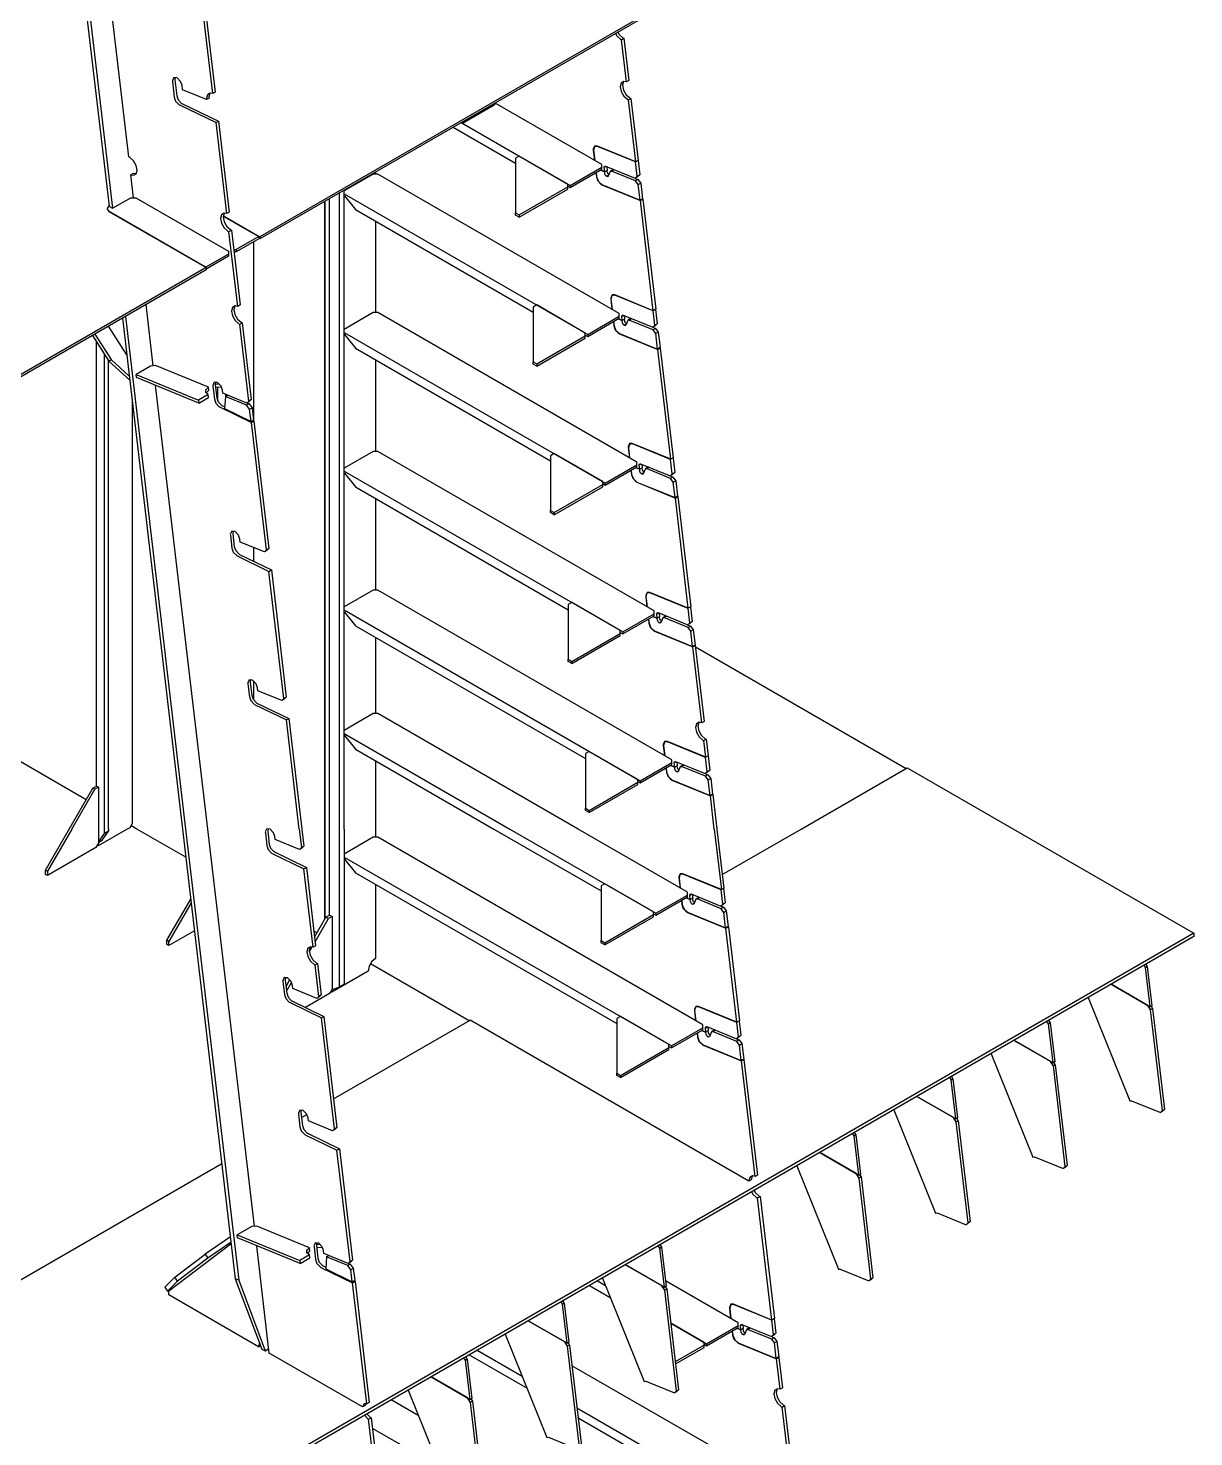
# Model space of a CAD drawing. Header units: millimetres. Extents: x -438477 to 631584, y 118817 to 676146.
# Drawn here: x 359579 to 361276, y 341356 to 343407 of the extents above; entities that cross this region are included whole.
import ezdxf

# ---------------------------------------------------------------- set-up
doc = ezdxf.new("R2010")
doc.units = ezdxf.units.MM
doc.linetypes.add('AVEVASOLID', pattern=[7.5, 7.5])
doc.layers.add('20_1', color=1, linetype='CONTINUOUS')

msp = doc.modelspace()

# ---------------------------------------------------------------- linework, layer by layer
at = {"layer": '20_1', "color": 1, "linetype": 'AVEVASOLID'}
for p, q in [((359636.324, 343664.676), (359697.133, 343147.41)), ((359640.987, 343664.676), (359702.129, 343144.575)), ((360197.839, 343262.421), (360288.605, 343210.016)), ((360211.34, 343268.097), (360211.34, 343270.215)), ((360084.769, 343197.138), (360084.769, 343194.205)), ((360412.186, 343200.126), (360418.321, 343197.614)), ((360419.701, 343205.713), (360462.734, 343188.105)), ((360426.764, 343198.52), (360427.927, 343198.649)), ((360364.62, 343176.746), (360368.155, 343174.705)), ((360467.149, 343178.873), (360463.193, 343184.205)), ((360017.946, 342240.641), (360017.946, 343158.561)), ((360032.089, 342240.641), (360032.089, 343166.724)), ((360039.037, 342240.641), (360039.037, 343170.737)), ((359696.715, 343140.302), (359693.977, 343144.117)), ((360084.769, 343125.62), (360084.769, 342992.53)), ((359907.285, 343095.557), (359907.285, 342834.842)), ((360445.187, 342988.917), (360488.22, 342971.308)), ((359716.296, 342984.403), (359803.732, 342240.641)), ((359720.662, 342986.924), (359808.395, 342240.641)), ((360437.673, 342983.326), (360443.808, 342980.817)), ((360452.251, 342981.724), (360453.413, 342981.852)), ((359672.893, 342959.342), (359696.663, 342921.882)), ((359676.402, 342961.368), (359699.901, 342924.335)), ((359678.536, 342303.275), (359678.536, 342950.449)), ((360390.106, 342959.946), (360393.642, 342957.905)), ((360492.636, 342962.073), (360488.68, 342967.408)), ((359690.202, 342240.641), (359690.202, 342932.062)), ((359696.097, 342240.641), (359696.097, 342922.773)), ((360084.769, 342923.945), (360084.769, 342790.449)), ((359855.312, 342863.944), (359855.312, 342884.296)), ((359866.979, 342870.698), (359866.979, 342873.398)), ((359901.515, 342851.841), (359897.157, 342857.749)), ((360463.107, 342766.968), (360469.243, 342764.457)), ((360470.622, 342772.556), (360513.655, 342754.947)), ((360477.687, 342765.363), (360478.848, 342765.491)), ((360415.541, 342743.589), (360419.077, 342741.547)), ((360518.071, 342745.713), (360514.114, 342751.047)), ((360084.769, 342721.863), (360084.769, 342588.364)), ((359907.285, 342650.538), (359907.285, 342630.457)), ((360488.594, 342550.168), (360494.73, 342547.66)), ((360496.109, 342555.759), (360539.142, 342538.151)), ((360503.172, 342548.566), (360504.335, 342548.694)), ((360084.769, 342519.779), (360084.769, 342408.735)), ((360441.028, 342526.789), (360444.563, 342524.747)), ((360543.558, 342528.916), (360539.601, 342534.247)), ((359907.285, 342455.967), (359907.285, 342428.977)), ((360039.037, 342380.027), (360280.455, 342240.641)), ((360084.769, 342340.149), (360084.769, 342240.641)), ((360514.081, 342333.372), (360520.216, 342330.86)), ((360521.596, 342338.959), (360564.629, 342321.351)), ((360528.661, 342331.766), (360529.822, 342331.898)), ((360569.045, 342312.119), (360565.088, 342317.45)), ((359638.838, 342240.641), (359673.232, 342300.214)), ((359642.61, 342240.641), (359676.061, 342298.581)), ((360466.515, 342309.992), (360470.05, 342307.95)), ((359604.289, 342180.802), (359638.838, 342240.641)), ((359681.365, 342221.567), (359690.202, 342234.141)), ((359803.732, 342240.641), (359880.689, 341586.033)), ((360017.946, 342115.482), (360017.946, 342240.641)), ((360084.769, 342240.641), (360084.769, 342228.699)), ((360257.121, 342240.641), (360413.156, 342150.556)), ((359681.011, 342216.114), (359681.011, 342219.379)), ((360536.736, 342140.662), (360542.873, 342138.154)), ((360544.251, 342146.253), (360587.285, 342128.641)), ((360551.314, 342139.06), (360552.477, 342139.188)), ((359995.949, 342083.503), (360012.644, 342112.418)), ((359996.747, 342076.722), (360016.179, 342110.38)), ((360489.169, 342117.283), (360492.705, 342115.241)), ((360591.699, 342119.41), (360587.743, 342124.741)), ((359988.628, 342062.656), (359992.336, 342069.08)), ((361205.573, 342038.953), (361203.423, 342042.341)), ((359954.445, 342011.619), (359959.746, 342020.798)), ((359955.243, 342004.835), (359962.349, 342017.142)), ((361155.565, 342014.71), (361212.283, 341981.965)), ((361208.749, 341984.009), (361155.568, 342014.713)), ((361230.028, 341830.851), (361212.795, 341977.634)), ((360559.442, 341947.516), (360565.578, 341945.005)), ((360566.957, 341953.104), (360609.99, 341935.496)), ((360574.022, 341945.911), (360575.183, 341946.039)), ((361064.151, 341957.303), (361062.001, 341960.691)), ((360511.876, 341924.137), (360515.411, 341922.095)), ((360614.406, 341926.264), (360610.449, 341931.595)), ((361014.143, 341933.06), (361070.862, 341900.315)), ((361067.314, 341902.369), (361014.147, 341933.063)), ((361088.622, 341749.195), (361071.359, 341895.991)), ((360922.73, 341875.654), (360920.58, 341879.044)), ((360872.722, 341851.41), (360929.44, 341818.665)), ((360925.906, 341820.71), (360872.725, 341851.413)), ((360947.182, 341667.551), (360929.952, 341814.335)), ((360781.308, 341794.004), (360779.158, 341797.394)), ((360731.3, 341769.764), (360788.019, 341737.015)), ((360784.486, 341739.06), (360731.303, 341769.764)), ((360805.771, 341585.898), (360788.53, 341732.685)), ((359873.511, 341647.092), (359836.955, 341621.723)), ((359874.434, 341639.237), (359840.7, 341615.824)), ((360498.465, 341630.707), (360496.315, 341634.095)), ((360048.772, 341599.231), (360044.414, 341605.14)), ((360448.457, 341606.464), (360505.176, 341573.716)), ((360501.643, 341575.76), (360448.46, 341606.464)), ((360396.069, 341576.218), (360426.329, 341558.747)), ((360407.738, 341582.953), (360419.26, 341576.301)), ((360522.92, 341422.602), (360505.687, 341569.385)), ((360357.045, 341549.058), (360354.894, 341552.445)), ((360307.036, 341524.814), (360363.754, 341492.066)), ((360360.222, 341494.111), (360307.04, 341524.814)), ((360610.416, 341513.92), (360616.551, 341511.411)), ((360617.931, 341519.51), (360660.964, 341501.902)), ((360624.996, 341512.317), (360626.157, 341512.446)), ((360665.379, 341492.667), (360661.423, 341497.999)), ((360221.06, 341475.174), (360305.266, 341426.56)), ((360232.729, 341481.913), (360298.195, 341444.114)), ((360381.506, 341340.949), (360364.266, 341487.736)), ((360562.85, 341489.316), (360520.947, 341465.125)), ((360562.85, 341490.54), (360566.385, 341488.498)), ((360215.624, 341467.408), (360213.474, 341470.795)), ((360165.614, 341443.165), (360222.333, 341410.416)), ((360218.8, 341412.461), (360165.619, 341443.165)), ((360146.916, 341386.936), (360107.57, 341409.65)), ((360240.079, 341259.302), (360222.844, 341406.086)), ((360379.506, 341383.698), (360512.322, 341307.017)), ((360080.016, 341368.406), (360176.909, 341312.464))]:
    msp.add_line(p, q, dxfattribs=at)
at = {"layer": '20_1', "color": 6, "linetype": 'AVEVASOLID'}
for p, q in [((360888.908, 343664.676), (359916.119, 343103.037)), ((360894.565, 343664.676), (359916.119, 343099.769)), ((359732.425, 343159.846), (359728.516, 343193.11)), ((360010.872, 342240.641), (360010.872, 343154.474)), ((360010.872, 343154.474), (360010.872, 342240.641)), ((360472.916, 343158.133), (360473.735, 343157.801)), ((359761.205, 342915.046), (359750.714, 343004.273)), ((359722.54, 342931.287), (359696.201, 342972.8)), ((360498.402, 342941.337), (360499.222, 342941.001)), ((359840.488, 342240.641), (359764.528, 342886.777)), ((359906.014, 342835.462), (359907.642, 342834.669)), ((360523.839, 342724.976), (360524.657, 342724.643)), ((360549.324, 342508.179), (360550.144, 342507.844)), ((360550.337, 342506.205), (360857.279, 342328.992)), ((359663.509, 342283.375), (359552.316, 342347.571)), ((360574.812, 342291.382), (360575.63, 342291.047)), ((359737.521, 342240.641), (359728.74, 342245.713)), ((359808.554, 342199.631), (359737.521, 342240.641)), ((359908.461, 341662.436), (359840.488, 342240.641)), ((359928.865, 342240.9), (359928.748, 342240.641)), ((359973.7, 342240.641), (359976.846, 342213.877)), ((359977.477, 342240.641), (359980.382, 342215.919)), ((360010.872, 342109.351), (360010.872, 342240.641)), ((360010.872, 342240.641), (360010.872, 342109.351)), ((360577.78, 342240.641), (360588.127, 342152.64)), ((360589.354, 342174.308), (360704.251, 342240.641)), ((359999.385, 342089.457), (359994.948, 342092.017)), ((360597.467, 342098.673), (360598.287, 342098.337)), ((360220.886, 341961.573), (360077.524, 342044.343)), ((360023.67, 341847.709), (360222.301, 341962.388)), ((360620.174, 341905.524), (360620.992, 341905.192)), ((359976.889, 341820.701), (359984.729, 341825.226)), ((359233.673, 341391.605), (359860.97, 341753.773)), ((360053.27, 341582.853), (360054.9, 341582.059)), ((360671.147, 341471.93), (360671.965, 341471.595))]:
    msp.add_line(p, q, dxfattribs=at)
for points in [[(359735.826, 343194.486), (359732.051, 343195.151), (359728.516, 343193.11), (359732.289, 343192.444), (359736.173, 343194.684), (359737.593, 343199.988), (359736.173, 343206.931), (359732.289, 343213.657), (359726.987, 343218.36), (359725.458, 343219.114), (359673.077, 343664.676)], [(359847.827, 343311.35), (359826.65, 343491.495), (359830.185, 343493.537), (359851.363, 343313.392), (359847.827, 343311.35), (359844.054, 343312.018), (359840.17, 343309.775), (359838.75, 343304.471), (359838.86, 343302.643)], [(360437.438, 343400.751), (360439.378, 343397.391), (360444.682, 343392.689), (360446.211, 343391.932)], [(360433.902, 343398.713), (360435.843, 343395.35), (360441.147, 343390.647), (360442.674, 343389.893)], [(360449.916, 343328.303), (360442.674, 343389.893), (360446.211, 343391.932), (360453.452, 343330.341), (360449.916, 343328.303), (360446.141, 343328.968), (360442.259, 343326.725), (360440.837, 343321.424), (360442.259, 343314.478), (360446.141, 343307.755), (360451.444, 343303.052), (360452.973, 343302.295)], [(359843.706, 343311.817), (359842.285, 343306.513), (359842.397, 343304.685), (359838.86, 343302.643), (359803.874, 343316.959), (359803.11, 343323.459), (359801.112, 343329.212), (359796.112, 343334.488), (359791.112, 343334.983), (359789.041, 343330.405), (359789.116, 343329.188), (359791.823, 343306.156), (359793.82, 343300.406), (359798.821, 343295.127), (359799.426, 343294.806), (359852.77, 343269.312)], [(359793.613, 343334.736), (359792.577, 343332.447), (359792.651, 343331.229), (359795.358, 343308.198), (359797.356, 343302.448), (359802.356, 343297.169), (359802.962, 343296.848), (359856.305, 343271.351)], [(360445.793, 343328.766), (360444.373, 343323.465), (360445.793, 343316.52), (360449.677, 343309.797), (360454.979, 343305.094), (360456.508, 343304.337)], [(360463.576, 343212.101), (360452.973, 343302.295), (360456.508, 343304.337), (360467.111, 343214.142), (360463.576, 343212.101), (360407.597, 343235.007), (360403.618, 343234.998), (360401.546, 343230.42), (360401.619, 343229.203), (360403.362, 343214.39)], [(359868.372, 343136.603), (359852.77, 343269.312), (359856.305, 343271.351), (359871.907, 343138.645), (359868.372, 343136.603), (359864.597, 343137.269), (359860.713, 343135.029), (359859.293, 343129.725), (359860.713, 343122.782), (359864.597, 343116.056), (359869.899, 343111.353), (359871.428, 343110.599)], [(360405.492, 343196.259), (360406.206, 343190.195), (360408.203, 343184.446), (360413.204, 343179.166), (360414.221, 343178.663), (360470.2, 343155.759)], [(360489.063, 342995.304), (360470.2, 343155.759), (360473.735, 343157.801), (360492.598, 342997.346), (360489.063, 342995.304), (360433.084, 343018.207), (360429.103, 343018.201), (360427.033, 343013.624), (360427.107, 343012.403), (360428.848, 342997.593)], [(359693.849, 343143.94), (359696.779, 343139.856), (359838.338, 343058.127), (359067.592, 342613.138)], [(359697.043, 343148.176), (359696.779, 343148.023), (359693.993, 343144.138)], [(359864.25, 343137.07), (359862.828, 343131.766), (359864.25, 343124.82), (359868.132, 343118.097), (359873.436, 343113.395), (359874.963, 343112.641)], [(359863.301, 343133.53), (359916.119, 343103.037), (359916.119, 343099.769), (359914.996, 343100.419)], [(359884.233, 343001.682), (359871.428, 343110.599), (359874.963, 343112.641), (359887.769, 343003.721), (359884.233, 343001.682), (359880.458, 343002.347), (359876.576, 343000.104), (359875.154, 342994.803), (359876.576, 342987.858), (359880.458, 342981.135), (359885.761, 342976.432), (359887.29, 342975.675)], [(359838.338, 343058.127), (359838.338, 343054.862), (359067.592, 342609.873)], [(359880.112, 343002.146), (359878.69, 342996.845), (359880.112, 342989.899), (359883.994, 342983.176), (359889.296, 342978.473), (359890.825, 342977.717)], [(359897.449, 342860.929), (359900.438, 342863.831), (359887.29, 342975.675), (359890.825, 342977.717), (359903.973, 342865.873), (359900.438, 342863.831)], [(360430.978, 342979.462), (360431.693, 342973.398), (360433.69, 342967.649), (360438.689, 342962.369), (360439.708, 342961.866), (360495.686, 342938.959)], [(360514.497, 342778.943), (360495.686, 342938.959), (360499.222, 342941.001), (360518.034, 342780.985), (360514.497, 342778.943), (360458.521, 342801.85), (360454.54, 342801.841), (360452.467, 342797.263), (360452.542, 342796.045), (360454.283, 342781.232)], [(359903.973, 342865.873), (359900.984, 342862.971), (359897.449, 342860.929), (359862.462, 342875.245), (359861.954, 342879.578), (359859.956, 342885.331), (359854.956, 342890.607), (359849.956, 342891.102), (359847.885, 342886.524), (359847.958, 342885.306), (359850.165, 342866.544), (359852.162, 342860.795), (359857.161, 342855.515), (359857.713, 342855.222), (359904.106, 342832.627)], [(359852.455, 342890.854), (359851.421, 342888.566), (359851.494, 342887.348), (359853.7, 342868.586), (359855.698, 342862.836), (359860.696, 342857.557), (359861.249, 342857.264), (359865.274, 342855.304)], [(359922.936, 342644.132), (359925.925, 342647.034), (359904.106, 342832.627), (359907.642, 342834.669), (359929.46, 342649.076), (359925.925, 342647.034)], [(360456.415, 342763.102), (360457.127, 342757.038), (360459.125, 342751.288), (360464.125, 342746.009), (360465.144, 342745.505), (360521.121, 342722.602)], [(360539.986, 342562.147), (360521.121, 342722.602), (360524.657, 342724.643), (360543.52, 342564.188), (360539.986, 342562.147), (360484.007, 342585.05), (360480.026, 342585.044), (360477.954, 342580.466), (360478.029, 342579.246), (360479.77, 342564.435)], [(359929.46, 342649.076), (359926.471, 342646.174), (359922.936, 342644.132), (359887.95, 342658.448), (359887.441, 342662.781), (359885.443, 342668.531), (359880.443, 342673.81), (359875.443, 342674.305), (359873.372, 342669.727), (359873.445, 342668.509), (359875.652, 342649.747), (359877.649, 342643.998), (359882.648, 342638.718), (359883.2, 342638.425), (359929.593, 342615.83)], [(359877.944, 342674.058), (359876.907, 342671.769), (359876.981, 342670.548), (359879.187, 342651.789), (359881.184, 342646.039), (359886.183, 342640.76), (359886.736, 342640.467), (359933.128, 342617.872)], [(359948.37, 342427.772), (359951.36, 342430.674), (359929.593, 342615.83), (359933.128, 342617.872), (359954.895, 342432.715), (359951.36, 342430.674)], [(360481.902, 342546.305), (360482.614, 342540.241), (360484.612, 342534.492), (360489.612, 342529.212), (360490.63, 342528.708), (360546.608, 342505.802)], [(360559.586, 342395.414), (360546.608, 342505.802), (360550.144, 342507.844), (360563.121, 342397.455), (360559.586, 342395.414), (360555.811, 342396.079), (360551.929, 342393.839), (360550.508, 342388.535), (360551.929, 342381.592), (360555.811, 342374.866), (360561.115, 342370.163), (360562.642, 342369.41)], [(359954.895, 342432.715), (359951.906, 342429.813), (359948.37, 342427.772), (359913.385, 342442.087), (359912.875, 342446.421), (359910.878, 342452.173), (359905.878, 342457.45), (359900.877, 342457.944), (359898.807, 342453.367), (359898.88, 342452.149), (359901.087, 342433.387), (359903.084, 342427.637), (359908.084, 342422.358), (359908.635, 342422.065), (359955.028, 342399.47)], [(359903.378, 342457.697), (359902.342, 342455.408), (359902.416, 342454.191), (359904.622, 342435.428), (359906.619, 342429.679), (359911.62, 342424.399), (359912.17, 342424.106), (359958.565, 342401.511)], [(359973.7, 342240.641), (359955.028, 342399.47), (359958.565, 342401.511), (359977.477, 342240.641)], [(360555.464, 342395.881), (360554.044, 342390.577), (360555.464, 342383.634), (360559.346, 342376.908), (360564.65, 342372.205), (360566.179, 342371.451)], [(360565.471, 342345.347), (360562.642, 342369.41), (360566.179, 342371.451), (360569.008, 342347.388), (360565.471, 342345.347), (360509.494, 342368.253), (360505.513, 342368.247), (360503.441, 342363.669), (360503.516, 342362.449), (360505.257, 342347.638)], [(360507.388, 342329.508), (360508.101, 342323.441), (360510.098, 342317.692), (360515.099, 342312.415), (360516.118, 342311.912), (360572.095, 342289.005)], [(360704.251, 342240.641), (360858.693, 342329.81), (361013.133, 342240.641)], [(360577.78, 342240.641), (360572.095, 342289.005), (360575.63, 342291.047), (360581.557, 342240.641)], [(361013.133, 342240.641), (361275.769, 342089.011), (359233.673, 340910.004)], [(359926.135, 342240.641), (359924.294, 342236.57), (359924.367, 342235.352), (359926.573, 342216.59), (359928.571, 342210.84), (359933.571, 342205.561), (359934.122, 342205.268), (359980.516, 342182.673)], [(359931.365, 342240.653), (359926.364, 342241.147), (359926.135, 342240.641)], [(359928.748, 342240.641), (359927.829, 342238.611), (359927.904, 342237.391), (359930.109, 342218.632), (359932.106, 342212.882), (359937.106, 342207.602), (359937.657, 342207.309), (359984.05, 342184.714)], [(359973.857, 342210.975), (359976.846, 342213.877), (359980.382, 342215.919), (359977.393, 342213.016), (359973.857, 342210.975), (359938.872, 342225.29), (359938.362, 342229.624), (359936.365, 342235.373), (359931.374, 342240.641)], [(360581.557, 342240.641), (360591.661, 342154.679), (360588.127, 342152.64), (360532.149, 342175.544), (360528.168, 342175.538), (360526.097, 342170.96), (360526.17, 342169.739), (360527.911, 342154.929)], [(359993.901, 342068.802), (359980.516, 342182.673), (359984.05, 342184.714), (359997.438, 342070.844), (359993.901, 342068.802), (359990.128, 342069.468), (359986.244, 342067.228), (359984.824, 342061.924), (359986.244, 342054.981), (359990.128, 342048.255), (359995.43, 342043.552), (359996.959, 342042.798)], [(360530.043, 342136.799), (360530.756, 342130.735), (360532.753, 342124.982), (360537.753, 342119.706), (360538.771, 342119.202), (360594.75, 342096.296)], [(361275.769, 342089.011), (361275.769, 342084.11), (359233.673, 340905.106)], [(360610.832, 341959.492), (360594.75, 342096.296), (360598.287, 342098.337), (360614.369, 341961.533), (360610.832, 341959.492), (360554.854, 341982.398), (360550.874, 341982.389), (360548.802, 341977.811), (360548.877, 341976.594), (360550.618, 341961.78)], [(359989.78, 342069.269), (359988.359, 342063.965), (359989.78, 342057.023), (359993.663, 342050.297), (359998.966, 342045.594), (360000.494, 342044.84)], [(359999.344, 341994.178), (360002.333, 341997.08), (359996.959, 342042.798), (360000.494, 342044.84), (360005.869, 341999.122), (360002.333, 341997.08)], [(360005.869, 341999.122), (360002.879, 341996.219), (359999.344, 341994.178), (359964.359, 342008.494), (359963.849, 342012.827), (359961.852, 342018.577), (359956.851, 342023.856), (359951.851, 342024.351), (359949.78, 342019.773), (359949.854, 342018.552), (359952.06, 341999.793), (359954.057, 341994.04), (359959.058, 341988.764), (359959.609, 341988.471), (360006.001, 341965.873)], [(359954.352, 342024.103), (359953.316, 342021.814), (359953.389, 342020.594), (359955.595, 342001.832), (359957.593, 341996.082), (359962.593, 341990.806), (359963.144, 341990.513), (360009.538, 341967.914)], [(360021.999, 341801.468), (360024.988, 341804.371), (360006.001, 341965.873), (360009.538, 341967.914), (360028.523, 341806.412), (360024.988, 341804.371)], [(360633.109, 341735.413), (360631.688, 341730.109), (360628.153, 341728.071), (360222.301, 341962.388)], [(360552.748, 341943.653), (360553.462, 341937.586), (360555.46, 341931.836), (360560.46, 341926.557), (360561.479, 341926.056), (360617.456, 341903.15)], [(360637.23, 341734.946), (360617.456, 341903.15), (360620.992, 341905.192), (360640.765, 341736.988), (360637.23, 341734.946), (360633.455, 341735.615), (360629.573, 341733.372), (360628.153, 341728.071)], [(360028.523, 341806.412), (360025.536, 341803.51), (360021.999, 341801.468), (359987.013, 341815.784), (359986.504, 341820.118), (359984.506, 341825.867), (359979.506, 341831.147), (359974.506, 341831.641), (359972.435, 341827.064), (359972.508, 341825.843), (359974.715, 341807.084), (359976.712, 341801.331), (359981.712, 341796.055), (359982.263, 341795.762), (360028.658, 341773.166)], [(359977.007, 341831.394), (359975.971, 341829.105), (359976.045, 341827.884), (359978.25, 341809.125), (359980.248, 341803.373), (359985.248, 341798.096), (359985.799, 341797.803), (360032.193, 341775.205)], [(360044.705, 341608.32), (360047.694, 341611.222), (360028.658, 341773.166), (360032.193, 341775.205), (360051.23, 341613.263), (360047.694, 341611.222)], [(360661.806, 341525.898), (360640.904, 341703.687), (360644.441, 341705.729), (360665.341, 341527.936), (360661.806, 341525.898), (360605.827, 341548.801), (360601.848, 341548.795), (360599.776, 341544.217), (360599.851, 341542.997), (360601.592, 341528.187)], [(360632.132, 341712.507), (360634.073, 341709.147), (360639.377, 341704.444), (360640.904, 341703.687)], [(360635.668, 341714.548), (360637.608, 341711.185), (360642.912, 341706.482), (360644.441, 341705.729)], [(359914.552, 341486.869), (359783.737, 341562.397), (359783.737, 341568.519), (359874.649, 341637.403)], [(360051.23, 341613.263), (360048.241, 341610.361), (360044.705, 341608.32), (360009.72, 341622.635), (360009.21, 341626.972), (360007.213, 341632.721), (360002.213, 341637.998), (359997.212, 341638.495), (359995.142, 341633.918), (359995.215, 341632.697), (359997.421, 341613.935), (359999.419, 341608.185), (360004.418, 341602.909), (360004.97, 341602.613), (360051.363, 341580.018)], [(359999.713, 341638.245), (359998.677, 341635.956), (359998.75, 341634.739), (360000.957, 341615.976), (360002.954, 341610.227), (360007.954, 341604.947), (360008.505, 341604.654), (360012.531, 341602.695)], [(360070.688, 341404.014), (360069.537, 341401.471), (360066.002, 341399.43), (359930.161, 341477.857), (359911.784, 341634.171)], [(360072.054, 341404.014), (360051.363, 341580.018), (360054.9, 341582.059), (360075.591, 341406.055), (360072.054, 341404.014), (360068.073, 341404.007), (360066.002, 341399.43)], [(359915.929, 341492.011), (359914.552, 341486.869), (359917.268, 341488.437)], [(360603.722, 341510.056), (360604.436, 341503.992), (360606.433, 341498.24), (360611.433, 341492.963), (360612.453, 341492.46), (360668.43, 341469.553)], [(360673.633, 341425.3), (360668.43, 341469.553), (360671.965, 341471.595), (360677.168, 341427.341), (360673.633, 341425.3), (360669.858, 341425.965), (360665.975, 341423.725), (360664.554, 341418.421), (360665.975, 341411.478), (360669.858, 341404.752), (360675.16, 341400.049), (360676.689, 341399.296)], [(360669.512, 341425.767), (360668.089, 341420.463), (360669.512, 341413.517), (360673.393, 341406.794), (360678.697, 341402.091), (360680.225, 341401.337)], [(360072.226, 341389.246), (360077.226, 341383.967), (360078.246, 341383.463)], [(360687.293, 341309.098), (360676.689, 341399.296), (360680.225, 341401.337), (360690.828, 341311.139), (360687.293, 341309.098), (360631.316, 341332.004), (360627.333, 341331.995), (360625.263, 341327.418), (360625.337, 341326.2), (360627.078, 341311.387)], [(360068.691, 341387.205), (360073.691, 341381.925), (360074.71, 341381.424)], [(360095.679, 341174.726), (360098.668, 341177.628), (360074.71, 341381.424), (360078.246, 341383.463), (360102.203, 341179.67), (360098.668, 341177.628)]]:
    msp.add_lwpolyline(points, dxfattribs=at)
at = {"layer": '20_1', "color": 1, "linetype": 'AVEVASOLID'}
for points in [[(360259.136, 343297.809), (360257.301, 343294.636), (360211.34, 343268.097), (360209.506, 343269.156)], [(360368.155, 343177.561), (360368.155, 343174.705), (360414.118, 343201.24), (360414.118, 343208.179), (360259.07, 343297.696)], [(360209.506, 343269.156), (360368.155, 343177.561), (360414.118, 343204.099)], [(360407.649, 343234.574), (360403.34, 343233.93), (360405.197, 343235.001)], [(360293.909, 343131.431), (360364.62, 343172.254), (360364.62, 343179.603), (360293.909, 343220.429), (360288.605, 343217.365), (360288.605, 343137.757)], [(360403.34, 343233.93), (360401.97, 343229.059), (360403.719, 343214.185)], [(360463.277, 343211.811), (360407.649, 343234.574), (360408.067, 343234.815)], [(360393.642, 342960.764), (360393.642, 342957.905), (360439.604, 342984.443), (360439.604, 342991.382), (360088.304, 343194.205), (360081.233, 343194.205), (360039.037, 343169.843)], [(360405.805, 343196.439), (360406.555, 343190.052), (360409.267, 343183.512), (360414.171, 343179.096), (360469.798, 343156.336)], [(360424.384, 343193.14), (360423.183, 343194.184), (360422.214, 343196.622), (360421.857, 343199.656), (360418.321, 343197.614), (360412.186, 343200.126)], [(360417.557, 343204.114), (360418.048, 343205.543), (360419.676, 343205.723)], [(360421.217, 343205.094), (360421.857, 343199.656), (360418.321, 343197.614), (360417.557, 343204.114), (360420.067, 343205.564)], [(360423.856, 343191.913), (360421.484, 343190.543), (360419.647, 343192.142), (360418.678, 343194.581), (360418.321, 343197.614)], [(360431.462, 343200.69), (360430.299, 343200.562), (360426.764, 343198.52), (360426.473, 343197.992), (360423.451, 343190.976), (360423.221, 343190.677), (360421.593, 343190.497)], [(360462.654, 343187.913), (360466.728, 343186.246), (360463.193, 343184.205), (360428.137, 343198.548), (360431.673, 343200.59)], [(360466.812, 343213.852), (360469.258, 343193.049), (360466.269, 343190.146), (360462.734, 343188.105), (360465.723, 343191.007), (360469.258, 343193.049)], [(360465.723, 343191.007), (360463.277, 343211.811), (360463.628, 343212.012)], [(360293.909, 343134.696), (360293.909, 343131.431), (360288.605, 343134.492), (360288.605, 343137.757), (360293.909, 343134.696), (360364.62, 343175.519)], [(360466.728, 343186.246), (360470.685, 343180.912), (360473.335, 343158.375), (360469.798, 343156.336), (360467.149, 343178.873), (360470.685, 343180.912)], [(359696.571, 343147.733), (359702.087, 343144.55), (359728.604, 343159.858), (359735.713, 343159.836), (359870.766, 343081.864), (359870.802, 343077.759), (359837.923, 343058.777)], [(360039.037, 343165.494), (360393.642, 342960.764), (360439.604, 342987.299)], [(360039.037, 343162.638), (360039.557, 343162.336), (360055.48, 343142.53), (360314.092, 342993.22)], [(359837.923, 343058.368), (359837.923, 343058.777), (359696.796, 343140.256), (359696.796, 343139.847)], [(359863.207, 343133.176), (359914.996, 343103.275), (359882.117, 343084.293)], [(359914.996, 343103.275), (359914.996, 343100.01), (359882.117, 343081.025)], [(359870.802, 343077.759), (359870.802, 343074.494), (359838.338, 343055.75)], [(359878.294, 343084.302), (359882.117, 343084.293), (359882.117, 343081.025), (359878.679, 343081.037)], [(360428.827, 343017.13), (360427.457, 343012.259), (360429.205, 342997.385)], [(360433.136, 343017.774), (360428.827, 343017.13), (360430.684, 343018.204)], [(360488.764, 342995.014), (360433.136, 343017.774), (360433.554, 343018.018)], [(360419.077, 342744.404), (360419.077, 342741.547), (360465.039, 342768.082), (360465.039, 342775.022), (360088.304, 342992.53), (360081.233, 342992.53), (360039.037, 342968.168)], [(360319.396, 342914.631), (360390.106, 342955.457), (360390.106, 342962.806), (360319.396, 343003.629), (360314.092, 343000.568), (360314.092, 342920.96)], [(360443.044, 342987.317), (360443.535, 342988.746), (360445.162, 342988.926)], [(360492.299, 342997.053), (360494.745, 342976.252), (360491.756, 342973.35), (360488.22, 342971.308), (360491.21, 342974.21), (360494.745, 342976.252)], [(360491.21, 342974.21), (360488.764, 342995.014), (360489.113, 342995.215)], [(360431.291, 342979.642), (360432.042, 342973.255), (360434.754, 342966.712), (360439.658, 342962.299), (360495.285, 342939.536)], [(360449.87, 342976.34), (360448.67, 342977.384), (360447.701, 342979.822), (360447.344, 342982.859), (360443.808, 342980.817), (360437.673, 342983.326)], [(360446.704, 342988.294), (360447.344, 342982.859), (360443.808, 342980.817), (360443.044, 342987.317), (360445.554, 342988.767)], [(360449.342, 342975.117), (360446.971, 342973.746), (360445.134, 342975.342), (360444.165, 342977.784), (360443.808, 342980.817)], [(360456.949, 342983.893), (360455.786, 342983.765), (360452.251, 342981.724), (360451.959, 342981.193), (360448.938, 342974.18), (360448.708, 342973.877), (360447.081, 342973.697)], [(360488.142, 342971.113), (360492.215, 342969.446), (360488.68, 342967.408), (360453.624, 342981.751), (360457.16, 342983.793)], [(360492.215, 342969.446), (360496.172, 342964.115), (360498.821, 342941.578), (360495.285, 342939.536), (360492.636, 342962.073), (360496.172, 342964.115)], [(360039.037, 342963.822), (360419.077, 342744.404), (360465.039, 342770.942)], [(360039.037, 342960.962), (360039.557, 342960.663), (360055.48, 342940.854), (360339.528, 342776.859)], [(360319.396, 342917.899), (360319.396, 342914.631), (360314.092, 342917.695), (360314.092, 342920.96), (360319.396, 342917.899), (360390.106, 342958.722)], [(359726.909, 342894.135), (359696.663, 342921.882), (359699.901, 342924.335), (359726.193, 342900.214)], [(359838.138, 342875.916), (359841.98, 342879.502), (359841.47, 342883.835), (359764.501, 342915.33), (359757.466, 342914.722), (359736.253, 342902.472)], [(359827.727, 342860.917), (359736.763, 342898.139), (359736.253, 342902.472), (359827.219, 342865.25), (359827.727, 342860.917), (359841.87, 342869.083), (359841.361, 342873.417), (359827.219, 342865.25)], [(359851.439, 342888.26), (359851.717, 342888.364), (359856.676, 342888.791)], [(359841.361, 342873.417), (359837.534, 342876.383), (359837.573, 342880.198), (359841.47, 342883.835)], [(359851.898, 342883.909), (359852.226, 342884.028), (359859.95, 342884.699)], [(359866.368, 342870.347), (359865.096, 342852.854), (359903.604, 342834.07)], [(359897.64, 342861.039), (359900.693, 342859.791), (359897.157, 342857.749), (359866.368, 342870.347), (359869.714, 342872.278)], [(359730.507, 342863.517), (359730.507, 342248.774), (359726.972, 342242.652), (359723.494, 342240.641)], [(359900.693, 342859.791), (359905.051, 342853.882), (359907.14, 342836.112), (359903.604, 342834.07), (359901.515, 342851.841), (359905.051, 342853.882)], [(360444.563, 342527.607), (360444.563, 342524.747), (360490.526, 342551.285), (360490.526, 342558.225), (360088.304, 342790.449), (360081.233, 342790.449), (360039.037, 342766.086)], [(360344.83, 342698.273), (360415.541, 342739.097), (360415.541, 342746.445), (360344.83, 342787.272), (360339.528, 342784.208), (360339.528, 342704.6)], [(360454.262, 342800.773), (360452.892, 342795.902), (360454.64, 342781.028)], [(360458.571, 342801.417), (360454.262, 342800.773), (360456.119, 342801.844)], [(360514.198, 342778.653), (360458.571, 342801.417), (360458.989, 342801.658)], [(360456.726, 342763.282), (360457.477, 342756.894), (360460.188, 342750.355), (360465.093, 342745.939), (360520.72, 342723.179)], [(360475.305, 342759.983), (360474.104, 342761.027), (360473.135, 342763.465), (360472.78, 342766.498), (360469.243, 342764.457), (360463.107, 342766.968)], [(360468.48, 342770.957), (360468.97, 342772.385), (360470.598, 342772.565)], [(360472.139, 342771.937), (360472.78, 342766.498), (360469.243, 342764.457), (360468.48, 342770.957), (360470.989, 342772.407)], [(360474.777, 342758.756), (360472.406, 342757.386), (360470.57, 342758.985), (360469.6, 342761.423), (360469.243, 342764.457)], [(360482.384, 342767.533), (360481.221, 342767.405), (360477.687, 342765.363), (360477.394, 342764.835), (360474.373, 342757.819), (360474.143, 342757.52), (360472.516, 342757.34)], [(360513.577, 342754.755), (360517.65, 342753.089), (360514.114, 342751.047), (360479.06, 342765.391), (360482.594, 342767.432)], [(360517.735, 342780.695), (360520.18, 342759.891), (360517.192, 342756.989), (360513.655, 342754.947), (360516.644, 342757.85), (360520.18, 342759.891)], [(360516.644, 342757.85), (360514.198, 342778.653), (360514.549, 342778.855)], [(360039.037, 342761.738), (360444.563, 342527.607), (360490.526, 342554.142)], [(360039.037, 342758.881), (360039.557, 342758.579), (360055.48, 342738.773), (360365.015, 342560.062)], [(360517.65, 342753.089), (360521.607, 342747.754), (360524.257, 342725.217), (360520.72, 342723.179), (360518.071, 342745.713), (360521.607, 342747.754)], [(360344.83, 342701.539), (360344.83, 342698.273), (360339.528, 342701.334), (360339.528, 342704.6), (360344.83, 342701.539), (360415.541, 342742.362)], [(360470.05, 342310.81), (360470.05, 342307.95), (360516.013, 342334.488), (360516.013, 342341.428), (360088.304, 342588.364), (360081.233, 342588.364), (360039.037, 342564.002)], [(360479.749, 342583.973), (360478.378, 342579.102), (360480.127, 342564.228)], [(360484.058, 342584.617), (360479.749, 342583.973), (360481.606, 342585.047)], [(360539.687, 342561.857), (360484.058, 342584.617), (360484.476, 342584.858)], [(360039.037, 342559.656), (360470.05, 342310.81), (360516.013, 342337.345)], [(360370.317, 342481.473), (360441.028, 342522.3), (360441.028, 342529.648), (360370.317, 342570.472), (360365.015, 342567.411), (360365.015, 342487.803)], [(360543.221, 342563.895), (360545.667, 342543.094), (360542.677, 342540.192), (360539.142, 342538.151), (360542.131, 342541.053), (360545.667, 342543.094)], [(360542.131, 342541.053), (360539.687, 342561.857), (360540.036, 342562.058)], [(360039.037, 342556.797), (360039.557, 342556.498), (360055.48, 342536.689), (360390.501, 342343.265)], [(360482.213, 342546.485), (360482.964, 342540.098), (360485.677, 342533.555), (360490.579, 342529.142), (360546.208, 342506.379)], [(360500.792, 342543.183), (360499.593, 342544.227), (360498.622, 342546.665), (360498.265, 342549.701), (360494.73, 342547.66), (360488.594, 342550.168)], [(360493.965, 342554.16), (360494.457, 342555.588), (360496.085, 342555.768)], [(360497.627, 342555.137), (360498.265, 342549.701), (360494.73, 342547.66), (360493.965, 342554.16), (360496.475, 342555.61)], [(360500.264, 342541.959), (360497.893, 342540.589), (360496.056, 342542.185), (360495.087, 342544.626), (360494.73, 342547.66)], [(360507.871, 342550.736), (360506.709, 342550.608), (360503.172, 342548.566), (360502.881, 342548.035), (360499.861, 342541.022), (360499.629, 342540.72), (360498.003, 342540.54)], [(360539.064, 342537.955), (360543.137, 342536.289), (360539.601, 342534.247), (360504.546, 342548.594), (360508.083, 342550.635)], [(360370.317, 342484.742), (360370.317, 342481.473), (360365.015, 342484.537), (360365.015, 342487.803), (360370.317, 342484.742), (360441.028, 342525.565)], [(360543.137, 342536.289), (360547.093, 342530.958), (360549.744, 342508.42), (360546.208, 342506.379), (360543.558, 342528.916), (360547.093, 342530.958)], [(360379.451, 342240.641), (360088.304, 342408.735), (360081.233, 342408.735), (360039.037, 342384.372)], [(360039.037, 342377.167), (360039.557, 342376.868), (360055.48, 342357.059), (360257.121, 342240.641)], [(360395.804, 342264.676), (360466.515, 342305.503), (360466.515, 342312.851), (360395.804, 342353.675), (360390.501, 342350.614), (360390.501, 342271.006)], [(360505.235, 342367.176), (360503.865, 342362.305), (360505.614, 342347.431)], [(360509.544, 342367.82), (360505.235, 342367.176), (360507.092, 342368.25)], [(360565.172, 342345.057), (360509.544, 342367.82), (360509.963, 342368.061)], [(360526.279, 342326.386), (360525.078, 342327.43), (360524.109, 342329.868), (360523.753, 342332.902), (360520.216, 342330.86), (360514.081, 342333.372)], [(360519.454, 342337.363), (360519.943, 342338.791), (360521.571, 342338.971)], [(360523.113, 342338.34), (360523.753, 342332.902), (360520.216, 342330.86), (360519.454, 342337.363), (360521.962, 342338.81)], [(360533.357, 342333.936), (360532.195, 342333.808), (360528.661, 342331.766), (360528.368, 342331.238), (360525.346, 342324.222), (360525.116, 342323.923), (360523.489, 342323.743)], [(360564.551, 342321.158), (360568.623, 342319.492), (360565.088, 342317.45), (360530.034, 342331.794), (360533.568, 342333.835)], [(360568.709, 342347.098), (360571.153, 342326.294), (360568.166, 342323.392), (360564.629, 342321.351), (360567.618, 342324.253), (360571.153, 342326.294)], [(360567.618, 342324.253), (360565.172, 342345.057), (360565.523, 342345.258)], [(360507.7, 342329.688), (360508.45, 342323.301), (360511.162, 342316.758), (360516.066, 342312.345), (360571.694, 342289.582)], [(360525.751, 342325.159), (360523.38, 342323.792), (360521.544, 342325.388), (360520.574, 342327.826), (360520.216, 342330.86)], [(360568.623, 342319.492), (360572.58, 342314.161), (360575.23, 342291.623), (360571.694, 342289.582), (360569.045, 342312.119), (360572.58, 342314.161)], [(359681.365, 342301.642), (359676.061, 342298.581), (359673.232, 342300.214), (359678.536, 342303.275), (359681.365, 342301.642), (359681.365, 342240.641)], [(360395.804, 342267.942), (360395.804, 342264.676), (360390.501, 342267.737), (360390.501, 342271.006), (360395.804, 342267.942), (360466.515, 342308.768)], [(359642.61, 342240.641), (359607.118, 342179.169), (359607.118, 342173.044), (359604.289, 342174.677), (359604.289, 342180.802), (359607.118, 342179.169)], [(359681.365, 342240.641), (359681.365, 342219.993), (359677.828, 342213.868), (359607.118, 342173.044)], [(359723.494, 342240.641), (359681.011, 342216.114), (359679.596, 342216.932)], [(359681.365, 342221.268), (359686.905, 342224.466), (359696.097, 342237.546)], [(359696.097, 342240.641), (359696.097, 342237.546), (359690.202, 342234.141), (359690.202, 342240.641)], [(359808.395, 342240.641), (359885.587, 341584.028), (359924.092, 341481.296)], [(360039.037, 342240.641), (360039.037, 342014.802), (360032.089, 342010.792), (360032.089, 342240.641)], [(360280.455, 342240.641), (360492.705, 342118.101), (360538.667, 342144.636)], [(360492.705, 342118.101), (360492.705, 342115.241), (360538.667, 342141.779), (360538.667, 342148.719), (360379.451, 342240.641)], [(360515.411, 341924.952), (360515.411, 341922.095), (360561.374, 341948.63), (360561.374, 341955.57), (360088.304, 342228.699), (360081.233, 342228.699), (360039.037, 342204.337)], [(360039.037, 342199.988), (360515.411, 341924.952), (360561.374, 341951.49)], [(360039.037, 342197.132), (360039.557, 342196.83), (360055.48, 342177.024), (360435.863, 341957.407)], [(360527.89, 342174.466), (360526.52, 342169.596), (360528.269, 342154.722)], [(360532.199, 342175.11), (360527.89, 342174.466), (360529.747, 342175.541)], [(360587.828, 342152.347), (360532.199, 342175.11), (360532.617, 342175.351)], [(360084.769, 342160.114), (360084.769, 342052.405), (360079.465, 342047.706), (360075.583, 342040.98), (360074.162, 342034.037), (360021.129, 342003.419), (360019.714, 342004.233)], [(360418.459, 342071.967), (360489.169, 342112.794), (360489.169, 342120.142), (360418.459, 342160.965), (360413.156, 342157.905), (360413.156, 342078.296)], [(360591.364, 342154.389), (360593.81, 342133.585), (360590.819, 342130.683), (360587.285, 342128.641), (360590.273, 342131.547), (360593.81, 342133.585)], [(360590.273, 342131.547), (360587.828, 342152.347), (360588.178, 342152.552)], [(359816.35, 342133.32), (359783.894, 342077.106), (359781.065, 342078.739), (359815.712, 342138.749)], [(360530.354, 342136.979), (360531.105, 342130.591), (360533.818, 342124.048), (360538.721, 342119.636), (360594.35, 342096.872)], [(360548.933, 342133.677), (360547.734, 342134.72), (360546.764, 342137.159), (360546.407, 342140.192), (360542.873, 342138.154), (360536.736, 342140.662)], [(360542.107, 342144.654), (360542.598, 342146.082), (360544.226, 342146.262)], [(360545.769, 342145.63), (360546.407, 342140.192), (360542.873, 342138.154), (360542.107, 342144.654), (360544.617, 342146.1)], [(360548.406, 342132.453), (360546.034, 342131.083), (360544.197, 342132.679), (360543.228, 342135.117), (360542.873, 342138.154)], [(360556.014, 342141.23), (360554.851, 342141.099), (360551.314, 342139.06), (360551.024, 342138.529), (360548.003, 342131.516), (360547.771, 342131.214), (360546.144, 342131.034)], [(360587.206, 342128.449), (360591.278, 342126.783), (360587.743, 342124.741), (360552.689, 342139.087), (360556.224, 342141.126)], [(360021.483, 342113.44), (360016.179, 342110.38), (360012.644, 342112.418), (360017.946, 342115.482), (360021.483, 342113.44), (360021.483, 342007.294), (360017.946, 342001.172), (359982.854, 341980.912)], [(360418.459, 342075.232), (360418.459, 342071.967), (360413.156, 342075.028), (360413.156, 342078.296), (360418.459, 342075.232), (360489.169, 342116.059)], [(360591.278, 342126.783), (360595.235, 342121.451), (360597.885, 342098.914), (360594.35, 342096.872), (360591.699, 342119.41), (360595.235, 342121.451)], [(359821.15, 342092.49), (359783.894, 342070.981), (359783.894, 342077.106)], [(359783.894, 342070.981), (359781.065, 342072.614), (359781.065, 342078.739)], [(361205.898, 342043.772), (361208.048, 342040.384), (361214.758, 341983.393), (361212.283, 341981.965), (361205.573, 342038.953), (361208.048, 342040.384)], [(360021.129, 342003.419), (360021.129, 342006.501), (360032.089, 342010.792)], [(361122.02, 341995.344), (361182.634, 341844.84), (361185.054, 341845.136), (361227.039, 341827.949)], [(361213.475, 341982.651), (361215.622, 341979.267), (361212.795, 341977.634), (361208.754, 341984.003)], [(360441.165, 341878.821), (360511.876, 341919.645), (360511.876, 341926.993), (360441.165, 341967.82), (360435.863, 341964.756), (360435.863, 341885.148)], [(360550.597, 341981.321), (360549.226, 341976.45), (360550.975, 341961.576)], [(360554.906, 341981.965), (360550.597, 341981.321), (360552.454, 341982.392)], [(360610.533, 341959.202), (360554.906, 341981.965), (360555.324, 341982.206)], [(361215.622, 341979.267), (361232.857, 341832.483), (361229.866, 341829.581), (361227.039, 341827.949), (361230.028, 341830.851), (361232.857, 341832.483)], [(360553.061, 341943.833), (360553.812, 341937.443), (360556.523, 341930.903), (360561.427, 341926.49), (360617.055, 341903.727)], [(360571.64, 341940.531), (360570.439, 341941.575), (360569.47, 341944.013), (360569.113, 341947.046), (360565.578, 341945.005), (360559.442, 341947.516)], [(360564.815, 341951.505), (360565.305, 341952.936), (360566.933, 341953.116)], [(360568.474, 341952.485), (360569.113, 341947.046), (360565.578, 341945.005), (360564.815, 341951.505), (360567.323, 341952.955)], [(360571.112, 341939.304), (360568.741, 341937.934), (360566.905, 341939.533), (360565.935, 341941.971), (360565.578, 341945.005)], [(360578.719, 341948.081), (360577.556, 341947.953), (360574.022, 341945.911), (360573.729, 341945.383), (360570.708, 341938.367), (360570.477, 341938.068), (360568.851, 341937.888)], [(360609.911, 341935.303), (360613.985, 341933.637), (360610.449, 341931.595), (360575.395, 341945.939), (360578.929, 341947.98)], [(360614.07, 341961.243), (360616.515, 341940.439), (360613.525, 341937.537), (360609.99, 341935.496), (360612.979, 341938.398), (360616.515, 341940.439)], [(360612.979, 341938.398), (360610.533, 341959.202), (360610.884, 341959.403)], [(361064.476, 341962.122), (361066.626, 341958.735), (361073.337, 341901.743), (361070.862, 341900.315), (361064.151, 341957.303), (361066.626, 341958.735)], [(360441.165, 341882.087), (360441.165, 341878.821), (360435.863, 341881.882), (360435.863, 341885.148), (360441.165, 341882.087), (360511.876, 341922.91)], [(360613.985, 341933.637), (360617.941, 341928.306), (360620.592, 341905.768), (360617.055, 341903.727), (360614.406, 341926.264), (360617.941, 341928.306)], [(360980.592, 341913.691), (361041.231, 341763.175), (361043.649, 341763.471), (361085.632, 341746.293)], [(361072.048, 341900.998), (361074.188, 341897.626), (361071.359, 341895.991), (361067.319, 341902.36)], [(361074.188, 341897.626), (361091.451, 341750.831), (361088.46, 341747.925), (361085.632, 341746.293), (361088.622, 341749.195), (361091.451, 341750.831)], [(360923.055, 341880.472), (360925.205, 341877.085), (360931.915, 341820.093), (360929.44, 341818.665), (360922.73, 341875.654), (360925.205, 341877.085)], [(360839.177, 341832.044), (360899.788, 341681.544), (360902.208, 341681.84), (360944.193, 341664.649)], [(360930.632, 341819.355), (360932.781, 341815.967), (360929.952, 341814.335), (360925.911, 341820.704)], [(360932.781, 341815.967), (360950.011, 341669.184), (360947.02, 341666.285), (360944.193, 341664.649), (360947.182, 341667.551), (360950.011, 341669.184)], [(360781.633, 341798.823), (360783.783, 341795.435), (360790.494, 341738.444), (360788.019, 341737.015), (360781.308, 341794.004), (360783.783, 341795.435)], [(360697.756, 341750.394), (360758.379, 341599.888), (360760.797, 341600.184), (360802.782, 341582.996)], [(360789.211, 341737.705), (360791.359, 341734.318), (360788.53, 341732.685), (360784.49, 341739.054)], [(360791.359, 341734.318), (360808.598, 341587.531), (360805.609, 341584.629), (360802.782, 341582.996), (360805.771, 341585.898), (360808.598, 341587.531)], [(359985.396, 341623.307), (359989.238, 341626.893), (359988.728, 341631.226), (359911.759, 341662.72), (359904.724, 341662.113), (359883.51, 341649.863)], [(359974.985, 341608.307), (359884.02, 341645.53), (359883.51, 341649.863), (359974.475, 341612.644), (359974.985, 341608.307), (359989.127, 341616.474), (359988.617, 341620.807), (359974.475, 341612.644)], [(359998.695, 341635.651), (359998.973, 341635.755), (360003.932, 341636.185)], [(360498.79, 341635.523), (360500.94, 341632.136), (360507.651, 341575.144), (360505.176, 341573.716), (360498.465, 341630.707), (360500.94, 341632.136)], [(359796.605, 341582.413), (359792.862, 341588.315), (359836.955, 341621.723), (359840.7, 341615.824), (359796.605, 341582.413), (359781.903, 341568.085)], [(359988.617, 341620.807), (359984.79, 341623.777), (359984.831, 341627.588), (359988.728, 341631.226)], [(359999.155, 341631.299), (359999.483, 341631.421), (360007.207, 341632.09)], [(360013.626, 341617.737), (360012.352, 341600.245), (360050.861, 341581.461)], [(360044.896, 341608.429), (360047.949, 341607.181), (360044.414, 341605.14), (360013.626, 341617.737), (360016.971, 341619.669)], [(360047.949, 341607.181), (360052.307, 341601.273), (360054.396, 341583.503), (360050.861, 341581.461), (360048.772, 341599.231), (360052.307, 341601.273)], [(359792.862, 341588.315), (359778.159, 341573.987), (359781.903, 341568.085), (359787.206, 341571.149)], [(359885.587, 341584.028), (359880.689, 341586.033), (359919.194, 341483.301), (359924.092, 341481.296), (359929.396, 341484.36)], [(360414.913, 341587.095), (360475.527, 341436.594), (360477.945, 341436.89), (360519.93, 341419.7)], [(360506.368, 341574.405), (360508.516, 341571.018), (360505.687, 341569.385), (360501.647, 341575.754)], [(360566.385, 341491.358), (360566.385, 341488.498), (360612.348, 341515.037), (360612.348, 341521.976), (360506.731, 341582.953)], [(360357.369, 341553.873), (360359.519, 341550.486), (360366.229, 341493.497), (360363.754, 341492.066), (360357.045, 341549.058), (360359.519, 341550.486)], [(360508.516, 341571.018), (360525.748, 341424.235), (360522.759, 341421.332), (360519.93, 341419.7), (360522.92, 341422.602), (360525.748, 341424.235)], [(360601.57, 341547.724), (360600.2, 341542.853), (360601.949, 341527.979)], [(360605.879, 341548.368), (360601.57, 341547.724), (360603.427, 341548.798)], [(360661.507, 341525.605), (360605.879, 341548.368), (360606.297, 341548.609)], [(360514.34, 341521.406), (360566.385, 341491.358), (360612.348, 341517.893)], [(360521.306, 341462.064), (360562.85, 341486.051), (360562.85, 341493.4), (360514.34, 341521.406)], [(360622.614, 341506.934), (360621.413, 341507.978), (360620.444, 341510.416), (360620.087, 341513.45), (360616.551, 341511.411), (360610.416, 341513.92)], [(360615.788, 341517.911), (360616.278, 341519.34), (360617.906, 341519.52)], [(360619.447, 341518.888), (360620.087, 341513.45), (360616.551, 341511.411), (360615.788, 341517.911), (360618.297, 341519.361)], [(360629.692, 341514.487), (360628.529, 341514.359), (360624.996, 341512.317), (360624.703, 341511.786), (360621.681, 341504.773), (360621.451, 341504.471), (360619.824, 341504.291)], [(360660.884, 341501.706), (360664.958, 341500.04), (360661.423, 341497.999), (360626.369, 341512.345), (360629.903, 341514.383)], [(360665.044, 341527.646), (360667.488, 341506.843), (360664.499, 341503.94), (360660.964, 341501.902), (360663.953, 341504.804), (360667.488, 341506.843)], [(360663.953, 341504.804), (360661.507, 341525.605), (360661.858, 341525.809)], [(360273.493, 341505.445), (360334.113, 341354.938), (360336.533, 341355.234), (360378.517, 341338.047)], [(360364.946, 341492.756), (360367.095, 341489.368), (360364.266, 341487.736), (360360.225, 341494.105)], [(360604.035, 341510.236), (360604.785, 341503.849), (360607.497, 341497.306), (360612.401, 341492.893), (360668.028, 341470.13)], [(360622.086, 341505.71), (360619.714, 341504.34), (360617.879, 341505.936), (360616.908, 341508.375), (360616.551, 341511.411)], [(360664.958, 341500.04), (360668.915, 341494.709), (360671.565, 341472.172), (360668.028, 341470.13), (360665.379, 341492.667), (360668.915, 341494.709)], [(360215.947, 341472.223), (360218.099, 341468.836), (360224.808, 341411.847), (360222.333, 341410.416), (360215.624, 341467.408), (360218.099, 341468.836)], [(360367.095, 341489.368), (360384.334, 341342.582), (360381.345, 341339.679), (360378.517, 341338.047), (360381.506, 341340.949), (360384.334, 341342.582)], [(360591.872, 341274.561), (360591.872, 341271.702), (360637.834, 341298.237), (360637.834, 341305.179), (360370.607, 341459.461)], [(360132.069, 341423.795), (360192.685, 341273.295), (360195.104, 341273.591), (360237.09, 341256.4)], [(360223.525, 341411.106), (360225.673, 341407.718), (360222.844, 341406.086), (360218.803, 341412.455)], [(360225.673, 341407.718), (360242.908, 341260.935), (360239.917, 341258.033), (360237.09, 341256.4), (360240.079, 341259.302), (360242.908, 341260.935)], [(360377.808, 341398.148), (360591.872, 341274.561), (360637.834, 341301.096)]]:
    msp.add_lwpolyline(points, dxfattribs=at)

doc.saveas('drawing.dxf')
